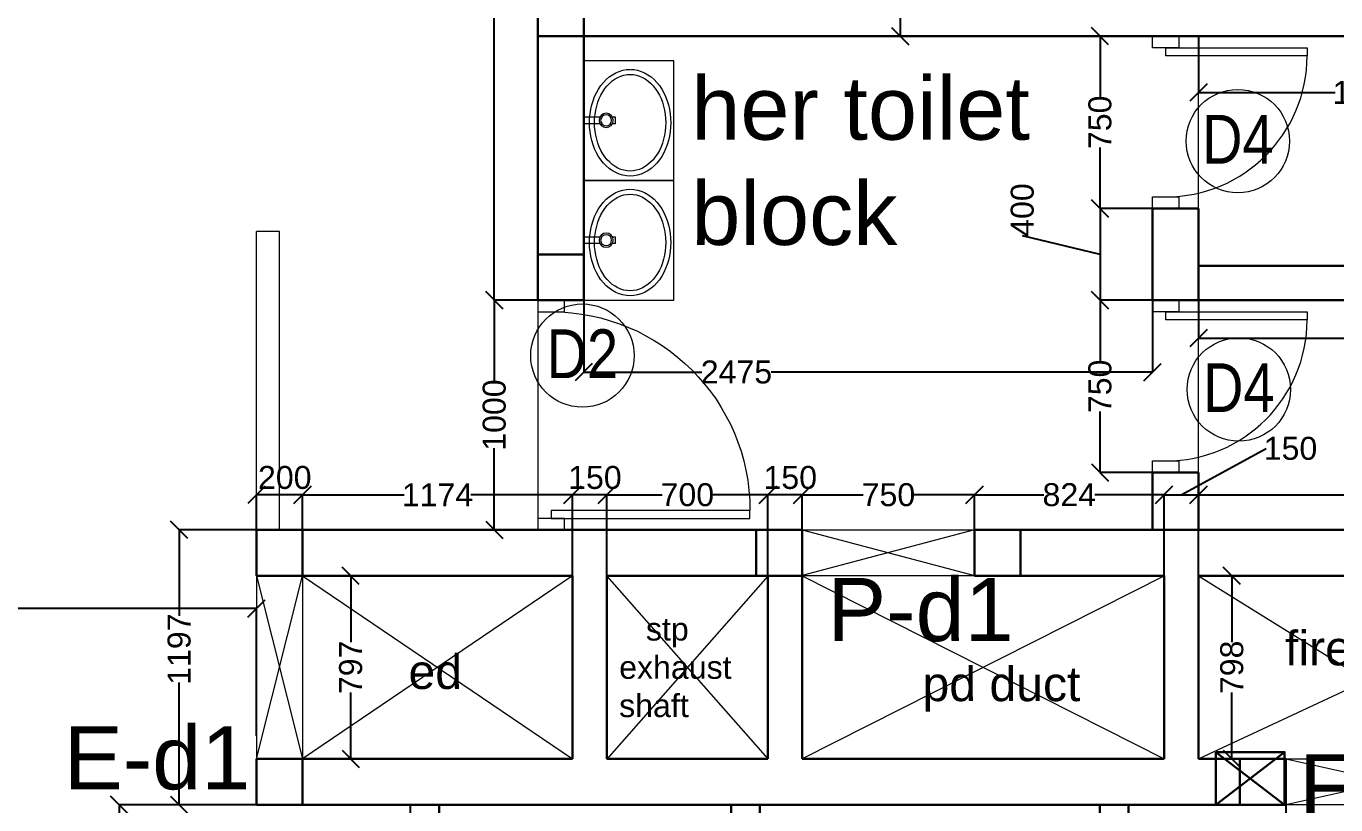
# Model space of a CAD drawing. Header units: inches. Extents: x 148614 to 294443, y 4730 to 138360.
# Drawn here: x 229462 to 235160, y 119346 to 122737 of the extents above; entities that cross this region are included whole.
import ezdxf
from ezdxf.enums import TextEntityAlignment as Align

# ---------------------------------------------------------------- set-up
doc = ezdxf.new("R2010")
doc.units = ezdxf.units.IN
doc.header["$MEASUREMENT"] = 0
doc.linetypes.add('1', pattern=[0])
doc.layers.get('DEFPOINTS').update_dxf_attribs({"color": 40, "lineweight": 15})
for name, color, linetype, lineweight in [('01-PDA MEP', 7, 'Continuous', 15), ('Column', 32, 'Continuous', 30), ('DIAMENSION', 122, 'Continuous', 15), ('DIMENSION', 1, 'Continuous', 15), ('door window text', 242, 'Continuous', 13), ('DOORS', 44, 'Continuous', 13), ('furniture', 252, '1', 15), ('mullion', 6, 'Continuous', 30), ('room text', 7, 'Continuous', 13), ('SDA_ELEVATION', 8, 'Continuous', 15), ('text', 7, 'Continuous', 15), ('wall cut', 7, 'Continuous', 30), ('wall ele', 7, 'Continuous', 15), ('WALLS', 7, 'Continuous', 15)]:
    doc.layers.add(name, color=color, linetype=linetype, lineweight=lineweight)
for name, color, linetype in [('DIM 02 DMART', 8, 'Continuous'), ('Finishes_Fabrication Detail', 254, 'Continuous'), ('toilet area', 7, 'Continuous')]:
    doc.layers.add(name, color=color, linetype=linetype)
doc.styles.add('ARIAL', font='arial.ttf')
doc.styles.add('opning tag', font='ARIALN.TTF', dxfattribs={"height": 175})
doc.styles.add('room text', font='arial.ttf', dxfattribs={"height": 150})
doc.dimstyles.new('Dmart', dxfattribs={"dimtxt": 100, "dimasz": 75, "dimexe": 0.0625, "dimexo": 0.0625, "dimgap": 0.09, "dimtad": 0, "dimdec": 0, "dimzin": 0, "dimdsep": 46, "dimtxsty": 'ARIAL', "dimblk": 'OBLIQUE', "dimcen": 0.09, "dimclrt": 252, "dimadec": 0, "dimazin": 0, "dimtfac": 1, "dimtdec": 0, "dimtofl": 0, "dimtmove": 1, "dimatfit": 3, "dimldrblk": 'OBLIQUE', "dimfxl": 1, "dimtolj": 1, "dimtzin": 0, "dimarcsym": 0})

# ---------------------------------------------------------------- blocks, each defined once
blk = doc.blocks.new('*U13')
at = {"layer": 'DOORS'}
for points in [[(50, 0), (50, 615), (85, 615), (85, 0)], [(50, 57.5), (50, -57.5), (0, -57.5), (0, 57.5)], [(750, 57.5), (750, -57.5), (700, -57.5), (700, 57.5)]]:
    blk.add_lwpolyline(points, close=True, dxfattribs=at)
blk.add_arc((85, 0), 615, 0, 90, dxfattribs=at)
blk = doc.blocks.new('*U15')
at = {"layer": 'DOORS'}
for points in [[(50, 0), (50, 865), (85, 865), (85, 0)], [(50, 57.5), (50, -57.5), (0, -57.5), (0, 57.5)], [(1000, 57.5), (1000, -57.5), (950, -57.5), (950, 57.5)]]:
    blk.add_lwpolyline(points, close=True, dxfattribs=at)
blk.add_arc((85, 0), 865, 0, 90, dxfattribs=at)
blk = doc.blocks.new('_Oblique')
at = {"color": 0, "linetype": 'ByBlock', "lineweight": -2}
blk.add_line((-0.5, -0.5), (0.5, 0.5), dxfattribs=at)
blk = doc.blocks.new('*D226')
at = {"layer": 'DEFPOINTS', "color": 0}
for p in [(231688.5, 125633.5), (231498.7, 121543.5), (231688.5, 121543.5)]:
    blk.add_point(p, dxfattribs=at)
at = {"layer": 'DIM 02 DMART', "color": 0, "lineweight": -2}
for p, q in [((231688.4, 125633.5), (231498.6, 125633.5)), ((231498.7, 125633.5), (231498.7, 123739.7)), ((231498.7, 121543.5), (231498.7, 123437.2)), ((231688.4, 121543.5), (231498.6, 121543.5))]:
    blk.add_line(p, q, dxfattribs=at)
at = {"layer": 'DIM 02 DMART', "color": 0, "lineweight": -2, "xscale": 75, "yscale": 75, "zscale": 75}
for p, rotation in [((231498.7, 125633.5), 90), ((231498.7, 121543.5), 270)]:
    blk.add_blockref('_Oblique', p, dxfattribs=dict(at, rotation=rotation))
at = {"layer": 'DIM 02 DMART', "color": 252, "insert": (231498.7, 123588.5), "char_height": 100, "attachment_point": 5, "rotation": 90, "style": 'ARIAL'}
blk.add_mtext('\\A1;4090', dxfattribs=at)
blk = doc.blocks.new('*D103')
at = {"layer": 'DEFPOINTS', "color": 0}
for p in [(231688.5, 121543.5), (231498.7, 120543.5), (231688.5, 120543.5)]:
    blk.add_point(p, dxfattribs=at)
at = {"layer": 'DIM 02 DMART', "color": 0, "lineweight": -2}
for p, q in [((231688.4, 121543.5), (231498.6, 121543.5)), ((231498.7, 121543.5), (231498.7, 121188)), ((231498.7, 120543.5), (231498.7, 120898.9)), ((231688.4, 120543.5), (231498.6, 120543.5))]:
    blk.add_line(p, q, dxfattribs=at)
at = {"layer": 'DIM 02 DMART', "color": 0, "lineweight": -2, "xscale": 75, "yscale": 75, "zscale": 75}
for p, rotation in [((231498.7, 121543.5), 90), ((231498.7, 120543.5), 270)]:
    blk.add_blockref('_Oblique', p, dxfattribs=dict(at, rotation=rotation))
at = {"layer": 'DIM 02 DMART', "color": 252, "insert": (231498.7, 121043.5), "char_height": 100, "attachment_point": 5, "rotation": 90, "style": 'ARIAL'}
blk.add_mtext('\\A1;1000', dxfattribs=at)
blk = doc.blocks.new('*D104')
at = {"layer": 'DEFPOINTS', "color": 0}
for p in [(234897.7, 120343.5), (234707.9, 119546), (234707.9, 119546)]:
    blk.add_point(p, dxfattribs=at)
at = {"layer": 'DIM 02 DMART', "color": 0, "lineweight": -2}
for p, q in [((234897.6, 120343.5), (234707.8, 120343.5)), ((234707.9, 120343.5), (234707.9, 120055)), ((234707.9, 119546), (234707.9, 119834.5)), ((234707.9, 119546), (234707.9, 119546))]:
    blk.add_line(p, q, dxfattribs=at)
at = {"layer": 'DIM 02 DMART', "color": 0, "lineweight": -2, "xscale": 75, "yscale": 75, "zscale": 75}
for p, rotation in [((234707.9, 120343.5), 90), ((234707.9, 119546), 270)]:
    blk.add_blockref('_Oblique', p, dxfattribs=dict(at, rotation=rotation))
at = {"layer": 'DIM 02 DMART', "color": 252, "insert": (234707.9, 119944.7), "char_height": 100, "attachment_point": 5, "rotation": 90, "style": 'ARIAL'}
blk.add_mtext('\\A1;798', dxfattribs=at)
blk = doc.blocks.new('*D229')
at = {"layer": 'DEFPOINTS', "color": 0}
for p in [(229866.8, 119346), (230464, 119346), (230464, 117346)]:
    blk.add_point(p, dxfattribs=at)
at = {"layer": 'DIM 02 DMART', "color": 0, "lineweight": -2}
for p, q in [((230463.9, 119346), (229866.8, 119346)), ((229866.8, 119346), (229866.8, 118029.7)), ((229866.8, 117346), (229866.8, 117729.5)), ((230463.9, 117346), (229866.8, 117346))]:
    blk.add_line(p, q, dxfattribs=at)
at = {"layer": 'DIM 02 DMART', "color": 0, "lineweight": -2, "xscale": 75, "yscale": 75, "zscale": 75}
for p, rotation in [((229866.8, 119346), 90), ((229866.8, 117346), 270)]:
    blk.add_blockref('_Oblique', p, dxfattribs=dict(at, rotation=rotation))
at = {"layer": 'DIM 02 DMART', "color": 252, "insert": (229866.8, 117879.6), "char_height": 100, "attachment_point": 5, "rotation": 90, "style": 'ARIAL'}
blk.add_mtext('\\A1;2000', dxfattribs=at)
blk = doc.blocks.new('*D105')
at = {"layer": 'DEFPOINTS', "color": 0}
for p in [(230464, 120543.5), (230127.6, 119346), (230464, 119346)]:
    blk.add_point(p, dxfattribs=at)
at = {"layer": 'DIM 02 DMART', "color": 0, "lineweight": -2}
for p, q in [((230463.9, 120543.5), (230127.6, 120543.5)), ((230127.6, 120543.5), (230127.6, 120168.7)), ((230127.6, 119346), (230127.6, 119879.3)), ((230463.9, 119346), (230127.6, 119346))]:
    blk.add_line(p, q, dxfattribs=at)
at = {"layer": 'DIM 02 DMART', "color": 0, "lineweight": -2, "xscale": 75, "yscale": 75, "zscale": 75}
for p, rotation in [((230127.6, 120543.5), 90), ((230127.6, 119346), 270)]:
    blk.add_blockref('_Oblique', p, dxfattribs=dict(at, rotation=rotation))
at = {"layer": 'DIM 02 DMART', "color": 252, "insert": (230127.6, 120024), "char_height": 100, "attachment_point": 5, "rotation": 90, "style": 'ARIAL'}
blk.add_mtext('\\A1;1197', dxfattribs=at)
blk = doc.blocks.new('*D106')
at = {"layer": 'DEFPOINTS', "color": 0}
for p in [(230464, 120201.1), (228062.6, 120071.1), (230464, 119646)]:
    blk.add_point(p, dxfattribs=at)
at = {"layer": 'DIM 02 DMART', "color": 0, "lineweight": -2}
for p, q in [((228062.6, 120071.2), (228062.6, 120201.2)), ((228062.6, 120201.1), (229122.7, 120201.1)), ((230464, 120201.1), (229403.9, 120201.1)), ((230464, 119646), (230464, 120201.2))]:
    blk.add_line(p, q, dxfattribs=at)
at = {"layer": 'DIM 02 DMART', "color": 0, "lineweight": -2, "xscale": 75, "yscale": 75, "zscale": 75, "rotation": 180}
blk.add_blockref('_Oblique', (228062.6, 120201.1), dxfattribs=at)
at = {"layer": 'DIM 02 DMART', "color": 0, "lineweight": -2, "xscale": 75, "yscale": 75, "zscale": 75}
blk.add_blockref('_Oblique', (230464, 120201.1), dxfattribs=at)
at = {"layer": 'DIM 02 DMART', "color": 252, "insert": (229263.3, 120201.1), "char_height": 100, "attachment_point": 5, "style": 'ARIAL'}
blk.add_mtext('\\A1;2401', dxfattribs=at)
blk = doc.blocks.new('*D234')
at = {"layer": 'DEFPOINTS', "color": 0}
for p in [(234562.6, 122693.5), (235927.6, 122693.5), (235927.6, 122448.1)]:
    blk.add_point(p, dxfattribs=at)
at = {"layer": 'DIM 02 DMART', "color": 0, "lineweight": -2}
for p, q in [((234562.6, 122693.4), (234562.6, 122448)), ((235927.6, 122693.4), (235927.6, 122448)), ((234562.6, 122448.1), (235156.7, 122448.1)), ((235927.6, 122448.1), (235446.8, 122448.1))]:
    blk.add_line(p, q, dxfattribs=at)
at = {"layer": 'DIM 02 DMART', "color": 0, "lineweight": -2, "xscale": 75, "yscale": 75, "zscale": 75, "rotation": 180}
blk.add_blockref('_Oblique', (234562.6, 122448.1), dxfattribs=at)
at = {"layer": 'DIM 02 DMART', "color": 0, "lineweight": -2, "xscale": 75, "yscale": 75, "zscale": 75}
blk.add_blockref('_Oblique', (235927.6, 122448.1), dxfattribs=at)
at = {"layer": 'DIM 02 DMART', "color": 252, "insert": (235301.8, 122448.1), "char_height": 100, "attachment_point": 5, "style": 'ARIAL'}
blk.add_mtext('\\A1;1365', dxfattribs=at)
blk = doc.blocks.new('*D235')
at = {"layer": 'DEFPOINTS', "color": 0}
for p in [(234562.6, 121543.5), (236094.7, 121543.5), (236094.7, 121378.4)]:
    blk.add_point(p, dxfattribs=at)
at = {"layer": 'DIM 02 DMART', "color": 0, "lineweight": -2}
for p, q in [((234562.6, 121543.4), (234562.6, 121378.4)), ((236094.7, 121543.4), (236094.7, 121378.4)), ((234562.6, 121378.4), (235235.3, 121378.4)), ((236094.7, 121378.4), (235523.7, 121378.4))]:
    blk.add_line(p, q, dxfattribs=at)
at = {"layer": 'DIM 02 DMART', "color": 0, "lineweight": -2, "xscale": 75, "yscale": 75, "zscale": 75, "rotation": 180}
blk.add_blockref('_Oblique', (234562.6, 121378.4), dxfattribs=at)
at = {"layer": 'DIM 02 DMART', "color": 0, "lineweight": -2, "xscale": 75, "yscale": 75, "zscale": 75}
blk.add_blockref('_Oblique', (236094.7, 121378.4), dxfattribs=at)
at = {"layer": 'DIM 02 DMART', "color": 252, "insert": (235379.5, 121378.4), "char_height": 100, "attachment_point": 5, "style": 'ARIAL'}
blk.add_mtext('\\A1;1532', dxfattribs=at)
blk = doc.blocks.new('*D236')
at = {"layer": 'DEFPOINTS', "color": 0}
for p in [(234134.1, 122693.5), (234562.6, 122693.5), (234562.6, 121943.5)]:
    blk.add_point(p, dxfattribs=at)
at = {"layer": 'DIM 02 DMART', "color": 0, "lineweight": -2}
for p, q in [((234562.6, 122693.5), (234134, 122693.5)), ((234134.1, 122693.5), (234134.1, 122428.5)), ((234134.1, 121943.5), (234134.1, 122208.5)), ((234562.6, 121943.5), (234134, 121943.5))]:
    blk.add_line(p, q, dxfattribs=at)
at = {"layer": 'DIM 02 DMART', "color": 0, "lineweight": -2, "xscale": 75, "yscale": 75, "zscale": 75}
for p, rotation in [((234134.1, 122693.5), 90), ((234134.1, 121943.5), 270)]:
    blk.add_blockref('_Oblique', p, dxfattribs=dict(at, rotation=rotation))
at = {"layer": 'DIM 02 DMART', "color": 252, "insert": (234134.1, 122318.5), "char_height": 100, "attachment_point": 5, "rotation": 90, "style": 'ARIAL'}
blk.add_mtext('\\A1;750', dxfattribs=at)
blk = doc.blocks.new('*D237')
at = {"layer": 'DEFPOINTS', "color": 0}
for p in [(234362.6, 121943.5), (234134.1, 121543.5), (234362.6, 121543.5)]:
    blk.add_point(p, dxfattribs=at)
at = {"layer": 'DIM 02 DMART', "color": 0, "lineweight": -2}
for p, q in [((234362.6, 121943.5), (234134, 121943.5)), ((234134.1, 121943.5), (234134.1, 121543.5)), ((233796.3, 121823.9), (233796.3, 121824)), ((234134.1, 121743.5), (233796.3, 121823.9)), ((234362.6, 121543.5), (234134, 121543.5))]:
    blk.add_line(p, q, dxfattribs=at)
at = {"layer": 'DIM 02 DMART', "color": 0, "lineweight": -2, "xscale": 75, "yscale": 75, "zscale": 75}
for p, rotation in [((234134.1, 121943.5), 90), ((234134.1, 121543.5), 270)]:
    blk.add_blockref('_Oblique', p, dxfattribs=dict(at, rotation=rotation))
at = {"layer": 'DIM 02 DMART', "color": 252, "insert": (233796.3, 121936.4), "char_height": 100, "attachment_point": 5, "rotation": 90, "style": 'ARIAL'}
blk.add_mtext('\\A1;400', dxfattribs=at)
blk = doc.blocks.new('*D238')
at = {"layer": 'DEFPOINTS', "color": 0}
for p in [(234134.1, 121543.5), (234562.6, 121543.5), (234562.6, 120793.5)]:
    blk.add_point(p, dxfattribs=at)
at = {"layer": 'DIM 02 DMART', "color": 0, "lineweight": -2}
for p, q in [((234562.6, 121543.5), (234134, 121543.5)), ((234134.1, 121543.5), (234134.1, 121278.5)), ((234134.1, 120793.5), (234134.1, 121058.5)), ((234562.6, 120793.5), (234134, 120793.5))]:
    blk.add_line(p, q, dxfattribs=at)
at = {"layer": 'DIM 02 DMART', "color": 0, "lineweight": -2, "xscale": 75, "yscale": 75, "zscale": 75}
for p, rotation in [((234134.1, 121543.5), 90), ((234134.1, 120793.5), 270)]:
    blk.add_blockref('_Oblique', p, dxfattribs=dict(at, rotation=rotation))
at = {"layer": 'DIM 02 DMART', "color": 252, "insert": (234134.1, 121168.5), "char_height": 100, "attachment_point": 5, "rotation": 90, "style": 'ARIAL'}
blk.add_mtext('\\A1;750', dxfattribs=at)
blk = doc.blocks.new('*D117')
at = {"layer": 'DEFPOINTS', "color": 0}
for p in [(231887.5, 121543.5), (234362.6, 121543.5), (234362.6, 121230.5)]:
    blk.add_point(p, dxfattribs=at)
at = {"layer": 'DIM 02 DMART', "color": 0, "lineweight": -2}
for p, q in [((231887.5, 121543.4), (231887.5, 121230.4)), ((234362.6, 121543.4), (234362.6, 121230.4)), ((231887.5, 121230.5), (232401.6, 121230.5)), ((234362.6, 121230.5), (232702.9, 121230.5))]:
    blk.add_line(p, q, dxfattribs=at)
at = {"layer": 'DIM 02 DMART', "color": 0, "lineweight": -2, "xscale": 75, "yscale": 75, "zscale": 75, "rotation": 180}
blk.add_blockref('_Oblique', (231887.5, 121230.5), dxfattribs=at)
at = {"layer": 'DIM 02 DMART', "color": 0, "lineweight": -2, "xscale": 75, "yscale": 75, "zscale": 75}
blk.add_blockref('_Oblique', (234362.6, 121230.5), dxfattribs=at)
at = {"layer": 'DIM 02 DMART', "color": 252, "insert": (232552.2, 121230.5), "char_height": 100, "attachment_point": 5, "style": 'ARIAL'}
blk.add_mtext('\\A1;2475', dxfattribs=at)
blk = doc.blocks.new('opning tag')
at = {"layer": 'door window text', "linetype": 'Continuous'}
blk.add_circle((0, 0), 132.3, dxfattribs=at)
at = {"layer": 'door window text', "style": 'opning tag'}
blk.add_attdef('D1', text='', height=125, dxfattribs=at).set_placement((0, -57.7), align=Align.CENTER)
blk = doc.blocks.new('*D118')
at = {"layer": 'DEFPOINTS', "color": 0}
for p in [(235843, 119576), (234943.1, 119546), (235843, 119181.4)]:
    blk.add_point(p, dxfattribs=at)
at = {"layer": 'DIM 02 DMART', "color": 0, "lineweight": -2}
for p, q in [((235843, 119575.9), (235843, 119181.3)), ((234943.1, 119545.9), (234943.1, 119181.3)), ((234943.1, 119181.4), (235282.7, 119181.4)), ((235843, 119181.4), (235503.4, 119181.4))]:
    blk.add_line(p, q, dxfattribs=at)
at = {"layer": 'DIM 02 DMART', "color": 0, "lineweight": -2, "xscale": 75, "yscale": 75, "zscale": 75, "rotation": 180}
blk.add_blockref('_Oblique', (234943.1, 119181.4), dxfattribs=at)
at = {"layer": 'DIM 02 DMART', "color": 0, "lineweight": -2, "xscale": 75, "yscale": 75, "zscale": 75}
blk.add_blockref('_Oblique', (235843, 119181.4), dxfattribs=at)
at = {"layer": 'DIM 02 DMART', "color": 252, "insert": (235393.1, 119181.4), "char_height": 100, "attachment_point": 5, "style": 'ARIAL'}
blk.add_mtext('\\A1;900', dxfattribs=at)
blk = doc.blocks.new('*D124')
at = {"layer": 'DEFPOINTS', "color": 0}
for p in [(233588.5, 120696.1), (233588.5, 120543.5), (234412.6, 120343.5)]:
    blk.add_point(p, dxfattribs=at)
at = {"layer": 'DIM 02 DMART', "color": 0, "lineweight": -2}
for p, q in [((233588.5, 120543.5), (233588.5, 120696.1)), ((233588.5, 120696.1), (233890.1, 120696.1)), ((234412.6, 120696.1), (234111, 120696.1)), ((234412.6, 120343.6), (234412.6, 120696.1))]:
    blk.add_line(p, q, dxfattribs=at)
at = {"layer": 'DIM 02 DMART', "color": 0, "lineweight": -2, "xscale": 75, "yscale": 75, "zscale": 75, "rotation": 180}
blk.add_blockref('_Oblique', (233588.5, 120696.1), dxfattribs=at)
at = {"layer": 'DIM 02 DMART', "color": 0, "lineweight": -2, "xscale": 75, "yscale": 75, "zscale": 75}
blk.add_blockref('_Oblique', (234412.6, 120696.1), dxfattribs=at)
at = {"layer": 'DIM 02 DMART', "color": 252, "insert": (234000.6, 120696.1), "char_height": 100, "attachment_point": 5, "style": 'ARIAL'}
blk.add_mtext('\\A1;824', dxfattribs=at)
blk = doc.blocks.new('*D128')
at = {"layer": 'DEFPOINTS', "color": 0}
for p in [(231988.5, 120696.1), (231988.5, 120343.5), (232688.5, 120342.2, 1000)]:
    blk.add_point(p, dxfattribs=at)
at = {"layer": 'DIM 02 DMART', "color": 0, "lineweight": -2}
for p, q in [((231988.5, 120343.6), (231988.5, 120696.1)), ((231988.5, 120696.1), (232228.5, 120696.1)), ((232688.5, 120696.1), (232448.5, 120696.1)), ((232688.5, 120342.2), (232688.5, 120696.1))]:
    blk.add_line(p, q, dxfattribs=at)
at = {"layer": 'DIM 02 DMART', "color": 0, "lineweight": -2, "xscale": 75, "yscale": 75, "zscale": 75, "rotation": 180}
blk.add_blockref('_Oblique', (231988.5, 120696.1), dxfattribs=at)
at = {"layer": 'DIM 02 DMART', "color": 0, "lineweight": -2, "xscale": 75, "yscale": 75, "zscale": 75}
blk.add_blockref('_Oblique', (232688.5, 120696.1), dxfattribs=at)
at = {"layer": 'DIM 02 DMART', "color": 252, "insert": (232338.5, 120696.1), "char_height": 100, "attachment_point": 5, "style": 'ARIAL'}
blk.add_mtext('\\A1;700', dxfattribs=at)
blk = doc.blocks.new('*D132')
at = {"layer": 'DEFPOINTS', "color": 0}
for p in [(233264.4, 122893.5), (233264.4, 122693.5), (233264.4, 122693.5)]:
    blk.add_point(p, dxfattribs=at)
at = {"layer": 'DIM 02 DMART', "color": 0, "lineweight": -2}
for p, q in [((232830.8, 122998.2), (232830.8, 122998.4)), ((233264.4, 122793.5), (232830.8, 122998.2)), ((233264.4, 122893.5), (233264.4, 122693.5)), ((233264.5, 122893.5), (233264.5, 122893.5)), ((233264.5, 122693.5), (233264.5, 122693.5))]:
    blk.add_line(p, q, dxfattribs=at)
at = {"layer": 'DIM 02 DMART', "color": 0, "lineweight": -2, "xscale": 75, "yscale": 75, "zscale": 75}
for p, rotation in [((233264.4, 122893.5), 90), ((233264.4, 122693.5), 270)]:
    blk.add_blockref('_Oblique', p, dxfattribs=dict(at, rotation=rotation))
at = {"layer": 'DIM 02 DMART', "color": 252, "insert": (232830.8, 123109.6), "char_height": 100, "attachment_point": 5, "rotation": 90, "style": 'ARIAL'}
blk.add_mtext('\\A1;200', dxfattribs=at)
blk = doc.blocks.new('wrgweg-flat-3')
at = {"layer": 'SDA_ELEVATION', "lineweight": 0}
for p, q in [((24.0451, -39.5641), (24.0451, -39.4302)), ((24.0451, -39.4302), (24.3535, -39.4302)), ((24.3535, -39.5641), (24.3535, -39.4302)), ((24.1025, -39.5641), (24.296, -39.5641))]:
    blk.add_line(p, q, dxfattribs=at)
for centre, major_axis, ratio, start_param, end_param in [((24.1229, -39.4619), (-0.00634, -0.00634), 1, 3.141593, 9.424778), ((24.2757, -39.4619), (-0.00634, -0.00634), 1, 3.141593, 9.424778), ((24.0905, -39.5175), (0.00888, -0.00888), 1, -1.570796, 4.712389), ((24.308, -39.5175), (0.00888, -0.00888), 1, -1.570796, 4.712389), ((24.4606, -39.7152), (0.3156, -0.3156), 1, -2.613923, -2.356194), ((24.2457, -39.6726), (0.1613, -0.1613), 1, -2.851641, -2.673394), ((24.3336, -39.6808), (0.2063, -0.2063), 1, -2.629657, -2.613923), ((24.1025, -39.616), (0.0366, -0.0366), 1, 2.356194, 3.653529), ((24.1993, -39.5659), (-0.0444, -0.0444), 1, -0.813974, 2.384771), ((24.296, -39.616), (-0.0366, -0.0366), 1, 2.629657, 3.926991), ((24.0649, -39.6808), (0.2063, -0.2063), 1, 1.043126, 1.05886), ((24.5409, -39.5057), (0.1388, -0.1388), 1, -2.053789, -1.846586), ((23.938, -39.7152), (-0.3156, -0.3156), 1, 2.356194, 2.613923), ((24.4642, -39.7152), (0.3019, -0.3019), 1, -2.613923, -2.356194), ((23.9343, -39.7152), (0.3019, -0.3019), 1, 0.785398, 1.043126), ((24.4606, -39.7152), (-0.3156, -0.3156), 1, -0.785398, -0.52767), ((24.4642, -39.7152), (0.3019, -0.3019), 1, -2.356194, -2.098466), ((23.9343, -39.7152), (0.3019, -0.3019), 1, 0.52767, 0.785398), ((23.938, -39.7152), (0.3156, -0.3156), 1, 0.52767, 0.785398), ((24.3336, -39.7496), (0.1993, -0.3741), 0.733293, -1.744372, -1.514097), ((24.3336, -39.7496), (0.2063, -0.2063), 1, -2.098466, -1.789465), ((24.0649, -39.7496), (-0.2063, -0.2063), 1, 1.789465, 2.098466), ((24.0649, -39.7496), (-0.199, -0.3735), 0.734441, 1.514009, 1.74463), ((24.2511, -39.8021), (0.1509, -0.1509), 1, -1.789465, -1.362411), ((24.2511, -39.8021), (-0.1372, -0.1372), 1, -0.218669, 0.208386), ((24.1474, -39.8021), (0.1372, -0.1372), 1, -0.208386, 0.218669), ((24.1474, -39.8021), (-0.1509, -0.1509), 1, 1.362411, 1.789465), ((24.1993, -39.8818), (-0.0837, -0.0837), 1, 0.208386, 0.785398), ((24.1993, -39.8818), (0.07, -0.07), 1, -1.362411, -0.785398), ((24.1993, -39.8818), (-0.07, -0.07), 1, 0.785398, 1.362411), ((24.1993, -39.8818), (0.0837, -0.0837), 1, -0.785398, -0.208386)]:
    blk.add_ellipse(centre, major_axis=major_axis, ratio=ratio, start_param=start_param, end_param=end_param, dxfattribs=at)
blk = doc.blocks.new('A$C4E931506-flat-3')
at = {"layer": 'SDA_ELEVATION', "lineweight": 0}
for p, q in [((-0.0672, -0.4379), (-0.1595, -0.4379)), ((-0.1595, -0.4379), (-0.1595, -0.4558)), ((-0.0663, -0.4558), (-0.1595, -0.4558)), ((0.0663, -0.4558), (0.1595, -0.4558)), ((0.0672, -0.4379), (0.1595, -0.4379)), ((0.1595, -0.4379), (0.1595, -0.4558)), ((-0.0658, -0.4647), (-0.1595, -0.4647)), ((-0.1595, -0.4647), (-0.1595, -0.4827)), ((-0.0647, -0.4827), (-0.1595, -0.4827)), ((-0.0642, -0.4916), (-0.1595, -0.4916)), ((-0.1595, -0.4916), (-0.1595, -0.5095)), ((-0.0632, -0.5095), (-0.1595, -0.5095)), ((0.0632, -0.5095), (0.1595, -0.5095)), ((0.0642, -0.4916), (0.1595, -0.4916)), ((0.0647, -0.4827), (0.1595, -0.4827)), ((0.0658, -0.4647), (0.1595, -0.4647)), ((0.1595, -0.4647), (0.1595, -0.4827)), ((0.1595, -0.4916), (0.1595, -0.5095)), ((-0.0627, -0.5185), (-0.1595, -0.5185)), ((-0.1595, -0.5185), (-0.1595, -0.5364)), ((-0.0617, -0.5364), (-0.1595, -0.5364)), ((-0.0612, -0.5454), (-0.1595, -0.5454)), ((-0.1595, -0.5454), (-0.1595, -0.5633)), ((-0.0602, -0.5633), (-0.1595, -0.5633)), ((0.0602, -0.5633), (0.1595, -0.5633)), ((0.0612, -0.5454), (0.1595, -0.5454)), ((0.0617, -0.5364), (0.1595, -0.5364)), ((0.0627, -0.5185), (0.1595, -0.5185)), ((0.1595, -0.5185), (0.1595, -0.5364)), ((0.1595, -0.5454), (0.1595, -0.5633)), ((-0.0597, -0.5722), (-0.1595, -0.5722)), ((-0.1595, -0.5722), (-0.1595, -0.5902)), ((-0.0586, -0.5902), (-0.1595, -0.5902)), ((-0.0581, -0.5991), (-0.1595, -0.5991)), ((-0.1595, -0.5991), (-0.1595, -0.617)), ((-0.0571, -0.617), (-0.1595, -0.617)), ((-0.0566, -0.626), (-0.1595, -0.626)), ((-0.1595, -0.626), (-0.1595, -0.6439)), ((0.0566, -0.626), (0.1595, -0.626)), ((0.0571, -0.617), (0.1595, -0.617)), ((0.0581, -0.5991), (0.1595, -0.5991)), ((0.0586, -0.5902), (0.1595, -0.5902)), ((0.0597, -0.5722), (0.1595, -0.5722)), ((0.1595, -0.5722), (0.1595, -0.5902)), ((0.1595, -0.5991), (0.1595, -0.617)), ((0.1595, -0.626), (0.1595, -0.6439)), ((-0.0556, -0.6439), (-0.1595, -0.6439)), ((-0.0551, -0.6529), (-0.1595, -0.6529)), ((-0.1595, -0.6529), (-0.1595, -0.6708)), ((-0.0541, -0.6708), (-0.1595, -0.6708)), ((0.0541, -0.6708), (0.1595, -0.6708)), ((0.0551, -0.6529), (0.1595, -0.6529)), ((0.0556, -0.6439), (0.1595, -0.6439)), ((0.1595, -0.6529), (0.1595, -0.6708))]:
    blk.add_line(p, q, dxfattribs=at)
for points in [[(-0.1398, -0.7935), (0.1398, -0.7935), (0.1926, -0.7407), (0.1926, -0.3447), (0.1398, -0.2919), (-0.1398, -0.2919), (-0.1926, -0.3447), (-0.1926, -0.7407)], [(-0.1305, -0.7711), (0.1305, -0.7711), (0.1702, -0.7314), (0.1702, -0.354), (0.1305, -0.3142), (-0.1305, -0.3142), (-0.1702, -0.354), (-0.1702, -0.7314)]]:
    blk.add_lwpolyline(points, close=True, dxfattribs=at)
blk.add_lwpolyline([(0.0672, -0.4397), (0.0538, -0.6762, -1), (-0.0538, -0.6762), (-0.0672, -0.4397)], format="xyb", dxfattribs=at)
blk.add_arc((0, -0.4397), 0.0672, 353.4961, 186.5039, dxfattribs=at)
blk = doc.blocks.new('zzxvzxv')
at = {"layer": 'DIMENSION', "color": 32, "lineweight": 0, "ltscale": 100}
for p, q in [((2322497.1, -2946640.9), (2322001.8, -2946640.9)), ((2322001.8, -2946640.9), (2322001.8, -2946679)), ((2322497.1, -2946679), (2322001.8, -2946679)), ((2322497.1, -2947290.9), (2322001.8, -2947290.9)), ((2322001.8, -2947290.9), (2322001.8, -2947329)), ((2322497.1, -2947329), (2322001.8, -2947329))]:
    blk.add_line(p, q, dxfattribs=at)
at = {"layer": 'WALLS', "lineweight": 0, "ltscale": 100}
blk.add_line((2322039.9, -2947290.9), (2322039.9, -2946679), dxfattribs=at)
at = {"layer": 'text', "color": 7, "lineweight": 0, "style": 'ARIAL', "width": 0.85}
blk.add_text('U', height=251.5, rotation=270, dxfattribs=at).set_placement((2322222.1, -2947008.3), align=Align.MIDDLE_CENTER)
blk = doc.blocks.new('OV')
at = {"layer": 'furniture', "color": 40, "linetype": 'Continuous'}
for p, q in [((-0.64, 0), (0.64, 0)), ((-0.64, -3.12), (-0.64, 0)), ((0.64, -3.16), (0.64, 0)), ((-0.64, -6.18), (-0.64, -5.62)), ((0.64, -6.18), (-0.64, -6.18)), ((0.64, -6.18), (0.64, -5.58))]:
    blk.add_line(p, q, dxfattribs=at)
at = {"layer": 'furniture', "color": 143, "linetype": 'Continuous'}
for points in [[(-10.06, -9.14), (-10.02, -9.81), (-9.89, -10.53), (-9.68, -11.23), (-9.39, -11.92), (-9.02, -12.57), (-8.58, -13.19), (-8.07, -13.78), (-7.5, -14.33), (-6.88, -14.83), (-6.2, -15.29), (-5.48, -15.7), (-4.71, -16.05), (-3.91, -16.36), (-3.08, -16.62), (-2.22, -16.81), (-1.35, -16.96), (-0.46, -17.04), (0.43, -17.07), (1.32, -17.04), (2.2, -16.96), (3.08, -16.81), (3.93, -16.62), (4.76, -16.36), (5.56, -16.05), (6.33, -15.7), (7.05, -15.29), (7.73, -14.83), (8.36, -14.33), (8.93, -13.78), (9.43, -13.19), (9.87, -12.57), (10.24, -11.92), (10.53, -11.23), (10.74, -10.53), (10.87, -9.81), (10.92, -9.08), (10.87, -8.36), (10.74, -7.64), (10.53, -6.93), (10.24, -6.25), (9.87, -5.6), (9.43, -4.98), (8.93, -4.39), (8.36, -3.84), (7.73, -3.34), (7.05, -2.88), (6.33, -2.47), (5.56, -2.11), (4.76, -1.81), (3.93, -1.55), (3.08, -1.35), (2.2, -1.21), (1.32, -1.13), (0.46, -1.1)], [(0.4, -1.1), (-0.46, -1.13), (-1.35, -1.21), (-2.22, -1.35), (-3.08, -1.55), (-3.91, -1.81), (-4.71, -2.11), (-5.48, -2.47), (-6.2, -2.88), (-6.88, -3.34), (-7.5, -3.84), (-8.07, -4.39), (-8.58, -4.98), (-9.02, -5.6), (-9.39, -6.25), (-9.68, -6.93), (-9.89, -7.64), (-10.02, -8.36), (-10.06, -9.03)], [(-9.07, -9.08), (-9.04, -9.69), (-8.93, -10.3), (-8.75, -10.9), (-8.5, -11.48), (-8.18, -12.04), (-7.8, -12.58), (-7.35, -13.1), (-6.85, -13.58), (-6.29, -14.03), (-5.68, -14.45), (-5.02, -14.82), (-4.32, -15.15), (-3.59, -15.43), (-2.82, -15.66), (-2.03, -15.85), (-1.22, -15.98), (-0.4, -16.06), (0.43, -16.08), (1.25, -16.06), (2.08, -15.98), (2.89, -15.85), (3.68, -15.66), (4.44, -15.43), (5.18, -15.15), (5.88, -14.82), (6.53, -14.45), (7.14, -14.03), (7.7, -13.58), (8.21, -13.1), (8.65, -12.58), (9.04, -12.04), (9.35, -11.48), (9.6, -10.9), (9.78, -10.3), (9.89, -9.69), (9.93, -9.08), (9.89, -8.47), (9.78, -7.87), (9.6, -7.27), (9.35, -6.69), (9.04, -6.13), (8.65, -5.58), (8.21, -5.07), (7.7, -4.58), (7.14, -4.13), (6.53, -3.72), (5.88, -3.35), (5.18, -3.02), (4.44, -2.74), (3.68, -2.51), (2.89, -2.32), (2.08, -2.19), (1.25, -2.11), (0.43, -2.08)], [(0.43, -2.08), (-0.4, -2.11), (-1.22, -2.19), (-2.03, -2.32), (-2.82, -2.51), (-3.59, -2.74), (-4.32, -3.02), (-5.02, -3.35), (-5.68, -3.72), (-6.29, -4.13), (-6.85, -4.58), (-7.35, -5.07), (-7.8, -5.58), (-8.18, -6.13), (-8.5, -6.69), (-8.75, -7.27), (-8.93, -7.87), (-9.04, -8.47), (-9.07, -9.08)]]:
    blk.add_lwpolyline(points, dxfattribs=at)
at = {"layer": 'furniture', "color": 40, "linetype": 'Continuous'}
for radius in [1.39, 1.08]:
    blk.add_circle((-0.04, -4.37), radius, dxfattribs=at)
blk = doc.blocks.new('A$C4D5840B4')
at = {"layer": 'furniture', "lineweight": 0}
for points in [[(-0.6, 0), (-1.2, 0), (-1.2, 0.45), (-0.6, 0.45)], [(0, 0), (-0.6, 0), (-0.6, 0.45), (0, 0.45)]]:
    blk.add_lwpolyline(points, close=True, dxfattribs=at)
at = {"layer": 'furniture', "lineweight": 0, "extrusion": (0, 0, -1), "xscale": -0.0254697904410932, "yscale": 0.0254697904410932, "zscale": -0.0254697904410932, "rotation": 180}
for p in [(0.9, 0), (0.3, 0)]:
    blk.add_blockref('OV', p, dxfattribs=at)
blk = doc.blocks.new('A$C25E4476E')
at = {"layer": 'DIAMENSION', "lineweight": 5, "xscale": -869.4791525679193, "yscale": 869.4791525678907, "zscale": 869.4791525678995}
for p, rotation in [((-1664.1, -1050), 180), ((-3314.1, -5096.6), 269.9999999999999)]:
    blk.add_blockref('A$C4D5840B4', p, dxfattribs=dict(at, rotation=rotation))
at = {"layer": 'DIAMENSION', "color": 6, "lineweight": 5, "rotation": 180}
for p in [(2319183, -2949519), (2319183, -2950169), (2319183, -2950819), (2319183, -2951469)]:
    blk.add_blockref('zzxvzxv', p, dxfattribs=at)
at = {"layer": 'toilet area', "lineweight": 5, "extrusion": (0, 0, -1), "yscale": 1000, "zscale": -1000}
for name, p, xscale, rotation in [('wrgweg-flat-3', (26688.4, -40280.2), 1000, 180), ('A$C4E931506-flat-3', (1535.8, -588.4), -1000, 270), ('A$C4E931506-flat-3', (-434.8, -2028), -1000, 89.99999999999993), ('A$C4E931506-flat-3', (-426.7, -3103.6), -1000, 89.99999999999993), ('wrgweg-flat-3', (-39797.8, -28505.4), 1000, 90), ('A$C4E931506-flat-3', (-910.1, -5500.4), -1000, 89.99999999999993), ('wrgweg-flat-3', (-40265.7, -30867), 1000, 90)]:
    blk.add_blockref(name, p, dxfattribs=dict(at, xscale=xscale, rotation=rotation))
blk = doc.blocks.new('*D139')
at = {"layer": 'DEFPOINTS', "color": 0}
for p in [(233588.5, 120696.1), (232838.5, 120543.5, 1000), (233588.5, 120543.5)]:
    blk.add_point(p, dxfattribs=at)
at = {"layer": 'DIM 02 DMART', "color": 0, "lineweight": -2}
for p, q in [((232838.5, 120543.6), (232838.5, 120696.1)), ((232838.5, 120696.1), (233103.5, 120696.1)), ((233588.5, 120696.1), (233323.5, 120696.1)), ((233588.5, 120543.6), (233588.5, 120696.1))]:
    blk.add_line(p, q, dxfattribs=at)
at = {"layer": 'DIM 02 DMART', "color": 0, "lineweight": -2, "xscale": 75, "yscale": 75, "zscale": 75, "rotation": 180}
blk.add_blockref('_Oblique', (232838.5, 120696.1), dxfattribs=at)
at = {"layer": 'DIM 02 DMART', "color": 0, "lineweight": -2, "xscale": 75, "yscale": 75, "zscale": 75}
blk.add_blockref('_Oblique', (233588.5, 120696.1), dxfattribs=at)
at = {"layer": 'DIM 02 DMART', "color": 252, "insert": (233213.5, 120696.1), "char_height": 100, "attachment_point": 5, "style": 'ARIAL'}
blk.add_mtext('\\A1;750', dxfattribs=at)
blk = doc.blocks.new('*D140')
at = {"layer": 'DEFPOINTS', "color": 0}
for p in [(232688.5, 120696.1), (232838.5, 120543.5, 1000), (232688.5, 120343.5)]:
    blk.add_point(p, dxfattribs=at)
at = {"layer": 'DIM 02 DMART', "color": 0, "lineweight": -2}
for p, q in [((232688.5, 120343.6), (232688.5, 120696.1)), ((232838.5, 120696.1), (232688.5, 120696.1)), ((232838.5, 120543.6), (232838.5, 120696.1))]:
    blk.add_line(p, q, dxfattribs=at)
at = {"layer": 'DIM 02 DMART', "color": 0, "lineweight": -2, "xscale": 75, "yscale": 75, "zscale": 75, "rotation": 180}
blk.add_blockref('_Oblique', (232688.5, 120696.1), dxfattribs=at)
at = {"layer": 'DIM 02 DMART', "color": 0, "lineweight": -2, "xscale": 75, "yscale": 75, "zscale": 75}
blk.add_blockref('_Oblique', (232838.5, 120696.1), dxfattribs=at)
at = {"layer": 'DIM 02 DMART', "color": 252, "insert": (232786.3, 120771.1), "char_height": 100, "attachment_point": 5, "style": 'ARIAL'}
blk.add_mtext('\\A1;150', dxfattribs=at)
blk = doc.blocks.new('*D141')
at = {"layer": 'DEFPOINTS', "color": 0}
for p in [(231838.5, 120696.1), (231838.5, 120343.5, 0), (231988.5, 120343.5)]:
    blk.add_point(p, dxfattribs=at)
at = {"layer": 'DIM 02 DMART', "color": 0, "lineweight": -2}
for p, q in [((231838.5, 120343.6), (231838.5, 120696.1)), ((231988.5, 120696.1), (231838.5, 120696.1)), ((231988.5, 120343.6), (231988.5, 120696.1))]:
    blk.add_line(p, q, dxfattribs=at)
at = {"layer": 'DIM 02 DMART', "color": 0, "lineweight": -2, "xscale": 75, "yscale": 75, "zscale": 75, "rotation": 180}
blk.add_blockref('_Oblique', (231838.5, 120696.1), dxfattribs=at)
at = {"layer": 'DIM 02 DMART', "color": 0, "lineweight": -2, "xscale": 75, "yscale": 75, "zscale": 75}
blk.add_blockref('_Oblique', (231988.5, 120696.1), dxfattribs=at)
at = {"layer": 'DIM 02 DMART', "color": 252, "insert": (231936.3, 120771.1), "char_height": 100, "attachment_point": 5, "style": 'ARIAL'}
blk.add_mtext('\\A1;150', dxfattribs=at)
blk = doc.blocks.new('*D142')
at = {"layer": 'DEFPOINTS', "color": 0}
for p in [(230664, 120696.1), (230664, 120343.5), (231838.5, 120343.5, 0)]:
    blk.add_point(p, dxfattribs=at)
at = {"layer": 'DIM 02 DMART', "color": 0, "lineweight": -2}
for p, q in [((230664, 120343.6), (230664, 120696.1)), ((230664, 120696.1), (231106.8, 120696.1)), ((231838.5, 120696.1), (231395.8, 120696.1)), ((231838.5, 120343.6), (231838.5, 120696.1))]:
    blk.add_line(p, q, dxfattribs=at)
at = {"layer": 'DIM 02 DMART', "color": 0, "lineweight": -2, "xscale": 75, "yscale": 75, "zscale": 75, "rotation": 180}
blk.add_blockref('_Oblique', (230664, 120696.1), dxfattribs=at)
at = {"layer": 'DIM 02 DMART', "color": 0, "lineweight": -2, "xscale": 75, "yscale": 75, "zscale": 75}
blk.add_blockref('_Oblique', (231838.5, 120696.1), dxfattribs=at)
at = {"layer": 'DIM 02 DMART', "color": 252, "insert": (231251.3, 120696.1), "char_height": 100, "attachment_point": 5, "style": 'ARIAL'}
blk.add_mtext('\\A1;1174', dxfattribs=at)
blk = doc.blocks.new('*D143')
at = {"layer": 'DEFPOINTS', "color": 0}
for p in [(230464, 120696.1), (230464, 120343.5), (230664, 120343.5)]:
    blk.add_point(p, dxfattribs=at)
at = {"layer": 'DIM 02 DMART', "color": 0, "lineweight": -2}
for p, q in [((230464, 120343.5), (230464, 120696.1)), ((230664, 120696.1), (230464, 120696.1)), ((230664, 120343.5), (230664, 120696.1))]:
    blk.add_line(p, q, dxfattribs=at)
at = {"layer": 'DIM 02 DMART', "color": 0, "lineweight": -2, "xscale": 75, "yscale": 75, "zscale": 75, "rotation": 180}
blk.add_blockref('_Oblique', (230464, 120696.1), dxfattribs=at)
at = {"layer": 'DIM 02 DMART', "color": 0, "lineweight": -2, "xscale": 75, "yscale": 75, "zscale": 75}
blk.add_blockref('_Oblique', (230664, 120696.1), dxfattribs=at)
at = {"layer": 'DIM 02 DMART', "color": 252, "insert": (230586.8, 120771.1), "char_height": 100, "attachment_point": 5, "style": 'ARIAL'}
blk.add_mtext('\\A1;200', dxfattribs=at)
blk = doc.blocks.new('*D144')
at = {"layer": 'DEFPOINTS', "color": 0}
for p in [(230664, 120343.5), (230873.8, 120343.5), (230664, 119546)]:
    blk.add_point(p, dxfattribs=at)
at = {"layer": 'DIM 02 DMART', "color": 0, "lineweight": -2}
for p, q in [((230664.1, 120343.5), (230873.8, 120343.5)), ((230873.8, 120343.5), (230873.8, 120054.9)), ((230873.8, 119546), (230873.8, 119834.6)), ((230664.1, 119546), (230873.8, 119546))]:
    blk.add_line(p, q, dxfattribs=at)
at = {"layer": 'DIM 02 DMART', "color": 0, "lineweight": -2, "xscale": 75, "yscale": 75, "zscale": 75}
for p, rotation in [((230873.8, 120343.5), 90), ((230873.8, 119546), 270)]:
    blk.add_blockref('_Oblique', p, dxfattribs=dict(at, rotation=rotation))
at = {"layer": 'DIM 02 DMART', "color": 252, "insert": (230873.8, 119944.7), "char_height": 100, "attachment_point": 5, "rotation": 90, "style": 'ARIAL'}
blk.add_mtext('\\A1;797', dxfattribs=at)
blk = doc.blocks.new('*D145')
at = {"layer": 'DEFPOINTS', "color": 0}
for p in [(234562.6, 120696.1), (234412.6, 120342.7), (234562.6, 120343.5)]:
    blk.add_point(p, dxfattribs=at)
at = {"layer": 'DIM 02 DMART', "color": 0, "lineweight": -2}
for p, q in [((234487.6, 120696.1), (234857.2, 120898)), ((234857.2, 120898), (234857.3, 120898)), ((234412.6, 120342.8), (234412.6, 120696.1)), ((234412.6, 120696.1), (234562.6, 120696.1)), ((234562.6, 120343.6), (234562.6, 120696.1))]:
    blk.add_line(p, q, dxfattribs=at)
at = {"layer": 'DIM 02 DMART', "color": 0, "lineweight": -2, "xscale": 75, "yscale": 75, "zscale": 75, "rotation": 180}
blk.add_blockref('_Oblique', (234412.6, 120696.1), dxfattribs=at)
at = {"layer": 'DIM 02 DMART', "color": 0, "lineweight": -2, "xscale": 75, "yscale": 75, "zscale": 75}
blk.add_blockref('_Oblique', (234562.6, 120696.1), dxfattribs=at)
at = {"layer": 'DIM 02 DMART', "color": 252, "insert": (234963, 120898), "char_height": 100, "attachment_point": 5, "style": 'ARIAL'}
blk.add_mtext('\\A1;150', dxfattribs=at)
blk = doc.blocks.new('*D146')
at = {"layer": 'DEFPOINTS', "color": 0}
for p in [(236269.1, 120696.1), (234562.6, 120343.5), (236269.1, 120343.5)]:
    blk.add_point(p, dxfattribs=at)
at = {"layer": 'DIM 02 DMART', "color": 0, "lineweight": -2}
for p, q in [((234562.6, 120343.6), (234562.6, 120696.1)), ((234562.6, 120696.1), (235271.2, 120696.1)), ((236269.1, 120696.1), (235560.5, 120696.1)), ((236269.1, 120343.6), (236269.1, 120696.1))]:
    blk.add_line(p, q, dxfattribs=at)
at = {"layer": 'DIM 02 DMART', "color": 0, "lineweight": -2, "xscale": 75, "yscale": 75, "zscale": 75, "rotation": 180}
blk.add_blockref('_Oblique', (234562.6, 120696.1), dxfattribs=at)
at = {"layer": 'DIM 02 DMART', "color": 0, "lineweight": -2, "xscale": 75, "yscale": 75, "zscale": 75}
blk.add_blockref('_Oblique', (236269.1, 120696.1), dxfattribs=at)
at = {"layer": 'DIM 02 DMART', "color": 252, "insert": (235415.9, 120696.1), "char_height": 100, "attachment_point": 5, "style": 'ARIAL'}
blk.add_mtext('\\A1;1706', dxfattribs=at)
blk = doc.blocks.new('gr flr')
at = {"layer": 'furniture', "lineweight": 5}
for p, q in [((2330521.9, -3235288.8), (2330521.9, -3233988.8)), ((2330621.9, -3235288.8), (2330621.9, -3233988.8))]:
    blk.add_line(p, q, dxfattribs=at)
blk.add_lwpolyline([(2330621.9, -3233988.8), (2330521.9, -3233988.8)], dxfattribs=at)

msp = doc.modelspace()

# ---------------------------------------------------------------- linework, layer by layer
at = {"layer": 'Column', "ltscale": 1500}
msp.add_lwpolyline([(234637.6, 119576), (234937.6, 119576), (234937.6, 119346), (234637.6, 119346)], close=True, dxfattribs=at)
for points in [[(234937.6, 119576), (234637.6, 119346)], [(234637.6, 119576), (234937.6, 119346)]]:
    msp.add_lwpolyline(points, dxfattribs=at)
at = {"layer": 'Finishes_Fabrication Detail', "color": 3, "const_width": 10, "elevation": -1000}
for points in [[(231258.2, 119346), (231133.2, 119346), (231133.2, 119296), (231258.2, 119296), (231258.2, 119346)], [(232654.1, 119346), (232529.1, 119346), (232529.1, 119296), (232654.1, 119296), (232654.1, 119346)], [(234133.2, 119346), (234258.2, 119346), (234258.2, 119296), (234133.2, 119296), (234133.2, 119346)]]:
    msp.add_lwpolyline(points, dxfattribs=at)
at = {"layer": 'mullion'}
for points in [[(231888.5, 122893.5), (231688.5, 122893.5), (231688.5, 122693.5), (231888.5, 122693.5)], [(234562.6, 121943.5), (234362.6, 121943.5), (234362.6, 121543.5), (234562.6, 121543.5)], [(231888.5, 121743.5), (231688.5, 121743.5), (231688.5, 121543.5), (231888.5, 121543.5)], [(234562.6, 120793.5), (234362.6, 120793.5), (234362.6, 120543.5), (234562.6, 120543.5)], [(230664, 120543.5), (230464, 120543.5), (230464, 120343.5), (230664, 120343.5)], [(232838.5, 120543.5), (232638.5, 120543.5), (232638.5, 120343.5), (232838.5, 120343.5)], [(233588.5, 120543.5), (233788.5, 120543.5), (233788.5, 120343.5), (233588.5, 120343.5)], [(230664, 119546), (230464, 119546), (230464, 119346), (230664, 119346)], [(234743.1, 119546), (234943.1, 119546), (234943.1, 119346), (234743.1, 119346)]]:
    msp.add_lwpolyline(points, close=True, dxfattribs=at)
at = {"layer": 'wall cut'}
for p, q in [((231688.5, 121543.5), (231688.5, 125633.5)), ((231888.5, 122693.5), (235927.6, 122693.5)), ((231888.5, 121543.5), (231888.5, 122693.5)), ((234362.6, 121943.5), (234362.6, 121543.5)), ((234362.6, 121943.5), (234562.6, 121943.5)), ((234562.6, 121943.5), (234562.6, 121693.5)), ((234562.6, 121693.5), (236072.9, 121693.5)), ((231688.5, 121543.5), (231888.5, 121543.5)), ((234362.6, 121543.5), (236094.7, 121543.5)), ((234362.6, 120793.5), (234362.6, 120543.5)), ((234362.6, 120793.5), (234562.6, 120793.5)), ((234562.6, 120793.5), (234562.6, 120543.5)), ((230664, 120543.5), (232688.5, 120543.5)), ((233588.5, 120543.5, 1000), (233588.5, 120343.5, 1000)), ((233588.5, 120543.5), (236442.1, 120543.5)), ((234213.5, 120543.5), (234362.6, 120543.5)), ((230664, 120343.5), (231838.5, 120343.5)), ((231838.5, 120343.5), (231838.5, 119546, 1000)), ((231988.5, 120343.5), (232688.5, 120343.5)), ((231988.5, 120343.5), (231988.5, 119546)), ((233588.5, 120343.5), (234412.6, 120343.5)), ((234412.6, 120343.5), (234412.6, 119546)), ((234562.6, 120343.5), (236269.1, 120343.5)), ((234562.6, 120343.5), (234562.6, 119546)), ((230664, 119546), (231838.5, 119546)), ((231988.5, 119546), (232688.5, 119546)), ((232838.5, 119546), (234412.6, 119546)), ((230664, 119346), (234943.1, 119346))]:
    msp.add_line(p, q, dxfattribs=at)
at = {"layer": 'wall cut', "lineweight": 5}
for p, q in [((230464, 120543.5), (230464, 119346)), ((230664, 120343.5), (230664, 119346))]:
    msp.add_line(p, q, dxfattribs=at)
at = {"layer": 'wall cut', "elevation": 1000}
for points in [[(232838.5, 119546), (232838.5, 120543.5), (232688.5, 120543.5)], [(232688.5, 120342.2), (232688.5, 119546)]]:
    msp.add_lwpolyline(points, dxfattribs=at)
at = {"layer": 'wall cut'}
for points in [[(234562.6, 119546), (234943.1, 119546)], [(234943.1, 119546), (234943.1, 119346)]]:
    msp.add_lwpolyline(points, dxfattribs=at)
at = {"layer": 'wall cut', "lineweight": 5}
msp.add_lwpolyline([(230464, 119346), (230664, 119346)], dxfattribs=at)
at = {"layer": 'wall ele'}
msp.add_line((232688.5, 120342.2, 1000), (231988.7, 119544.7, 1000), dxfattribs=at)
for points in [[(234562.6, 121943.5), (234562.6, 122693.5)], [(231688.5, 121543.5), (231688.5, 120543.5)], [(234562.6, 120793.5), (234562.6, 121543.5)], [(232838.5, 120543.5), (233588.5, 120344.8)], [(233588.5, 120543.5), (232838.5, 120344.8)], [(230464, 120343.5), (230664, 119546)], [(230464, 119546), (230664, 120343.5)], [(234943.1, 119546), (235843.2, 119346)], [(235843.2, 119546), (234943.1, 119346)]]:
    msp.add_lwpolyline(points, dxfattribs=at)
for points in [[(232838.5, 120543.5), (233588.5, 120543.5), (233588.5, 120343.5), (232838.5, 120343.5)], [(234943.1, 119546), (235843.2, 119546), (235843.2, 119346), (234943.1, 119346)]]:
    msp.add_lwpolyline(points, close=True, dxfattribs=at)
at = {"layer": 'wall ele', "elevation": 1000}
for points in [[(231838.5, 120343.5), (230664, 119546)], [(230664, 120343.5), (231838.5, 119546)], [(231988.7, 120342.2), (232688.5, 119546)], [(232838.5, 120343.5), (234412.6, 119546)], [(234414.2, 120343.5), (232838.6, 119546)], [(234562.6, 120343.5), (235843, 119546)], [(234562.6, 119546), (236269.1, 120343.5)]]:
    msp.add_lwpolyline(points, dxfattribs=at)

# ---------------------------------------------------------------- block references
at = {"layer": '01-PDA MEP'}
msp.add_blockref('gr flr', (-2100057.9, 3355832.3), dxfattribs=at)
at = {"layer": 'door window text', "xscale": 1.699999999953434, "yscale": 1.700000000186265, "zscale": 1.7}
for p, values in [((234733.9, 122236.6), {'D1': 'D4'}), ((231881.8, 121302.4), {'D1': 'D2'}), ((234738, 121154.8), {'D1': 'D4'})]:
    msp.add_blockref('opning tag', p, dxfattribs=at).add_auto_attribs(values)
at = {"layer": 'DOORS', "rotation": 270}
for p in [(234420.1, 122693.5), (234420.1, 121543.5)]:
    msp.add_blockref('*U13', p, dxfattribs=at)
at = {"layer": 'DOORS', "xscale": -1, "rotation": 270}
msp.add_blockref('*U15', (231746, 120543.5), dxfattribs=at)
at = {"layer": 'wall ele', "color": 5}
msp.add_blockref('A$C25E4476E', (235202.6, 127683.5), dxfattribs=at)

# ---------------------------------------------------------------- texts
at = {"layer": 'room text', "width": 19110.875, "attachment_point": 7, "style": 'room text'}
for s, insert, char_height in [('\\pxql;her toilet\\Pblock', (232355.6, 121780.4), 275), ('   stp \\Pexhaust  \\Pshaft', (232041.8, 119726.7, 1000), 100), ('fire shaft', (234939.1, 119951.3, 1000), 150), ('ed ', (231125.3, 119848.5, 1000), 150), ('pd duct', (233361.8, 119752.3, 3000), 150)]:
    msp.add_mtext(s, dxfattribs=dict(at, insert=insert, char_height=char_height))
at = {"layer": 'room text', "color": 6, "char_height": 275, "width": 19110.875, "attachment_point": 7, "style": 'room text'}
for s, insert in [('P-d1', (232947.6, 120055)), ('E-d1', (229625.8, 119409.6)), ('F-d1', (235000.3, 119287.7))]:
    msp.add_mtext(s, dxfattribs=dict(at, insert=insert))

# ---------------------------------------------------------------- dimensions: what is measured, and where the dimension line sits
at = {"layer": 'DIM 02 DMART'}
for base, p1, p2, picture, middle in [((231498.7, 121543.5), (231688.5, 125633.5), (231688.5, 121543.5), '*D226', (231498.7, 123588.5)), ((234134.1, 122693.5), (234562.6, 121943.5), (234562.6, 122693.5), '*D236', (234134.1, 122318.5)), ((234134.1, 121543.5), (234562.6, 120793.5), (234562.6, 121543.5), '*D238', (234134.1, 121168.5)), ((234707.8546273, 119545.9789369), (234897.6898953, 120343.4789369), (234707.8546273, 119545.9789369), '*D104', (234707.8546273, 119944.7289369))]:
    dim = msp.add_linear_dim(base=base, p1=p1, p2=p2, angle=90, dimstyle='Dmart', dxfattribs=at)
    dim.commit()
    dim.dimension.update_dxf_attribs({"geometry": picture, "text_midpoint": middle})
for base, p1, p2, picture, middle in [((233264.4, 122693.5), (233264.4, 122893.5), (233264.4, 122693.5), '*D132', (232830.8, 122998.5)), ((234134.1, 121543.5), (234362.6, 121943.5), (234362.6, 121543.5), '*D237', (233796.3, 121824.1)), ((231498.7, 120543.5), (231688.5, 121543.5), (231688.5, 120543.5), '*D103', (231498.7, 121043.5)), ((230127.629354, 119345.9789369), (230464.0096481, 120543.4789369), (230464.0096481, 119345.9789369), '*D105', (230127.629354, 120023.960385)), ((229866.8, 119346), (230464, 117346), (230464, 119346), '*D229', (229866.8, 117879.6))]:
    dim = msp.add_linear_dim(base=base, p1=p1, p2=p2, angle=90, dimstyle='Dmart', dxfattribs=at)
    dim.commit()
    dim.dimension.update_dxf_attribs({"geometry": picture, "text_midpoint": middle, "dimtype": 160})
for base, p1, p2, picture, middle in [((235927.6, 122448.1), (234562.6, 122693.5), (235927.6, 122693.5), '*D234', (235301.8, 122448.1)), ((234362.6, 121230.5), (231887.5, 121543.5), (234362.6, 121543.5), '*D117', (232552.2, 121230.5)), ((236094.7, 121378.4), (234562.6, 121543.5), (236094.7, 121543.5), '*D235', (235379.5, 121378.4)), ((234562.6, 120696.1), (234412.6, 120342.7), (234562.6, 120343.5), '*D145', (234857.4, 120898))]:
    dim = msp.add_linear_dim(base=base, p1=p1, p2=p2, dimstyle='Dmart', dxfattribs=at)
    dim.commit()
    dim.dimension.update_dxf_attribs({"geometry": picture, "text_midpoint": middle, "dimtype": 160})
for base, p1, p2, picture, middle in [((230464, 120696.1), (230664, 120343.5), (230464, 120343.5), '*D143', (230586.8, 120771.1)), ((231838.5, 120696.1), (231988.5, 120343.5), (231838.5, 120343.5, 0), '*D141', (231936.3, 120771.1)), ((232688.5, 120696.1), (232838.5, 120543.5, 1000), (232688.5, 120343.5), '*D140', (232786.3, 120771.1)), ((230664.0135, 120696.0633), (231838.4946, 120343.4973, -0.0037), (230664.0135, 120343.4944), '*D142', (231251.2541, 120696.0633)), ((231988.5, 120696.1), (232688.5, 120342.2, 1000), (231988.5, 120343.5), '*D128', (232338.5, 120696.1)), ((233588.5, 120696.1), (232838.5, 120543.5, 1000), (233588.5, 120543.5), '*D139', (233213.5, 120696.1)), ((233588.5, 120696.1), (234412.6, 120343.5), (233588.5, 120543.5), '*D124', (234000.6, 120696.1)), ((236269.0803, 120696.0633), (234562.6428, 120343.4944), (236269.0803, 120343.4944), '*D146', (235415.8616, 120696.0633)), ((230464, 120201.1), (228062.6, 120071.1), (230464, 119646), '*D106', (229263.3, 120201.1)), ((235843, 119181.4), (234943.1, 119546), (235843, 119576), '*D118', (235393.1, 119181.4))]:
    dim = msp.add_linear_dim(base=base, p1=p1, p2=p2, dimstyle='Dmart', dxfattribs=at)
    dim.commit()
    dim.dimension.update_dxf_attribs({"geometry": picture, "text_midpoint": middle})
dim = msp.add_linear_dim(base=(230873.8, 120343.5), p1=(230664, 119546), p2=(230664, 120343.5), angle=90, text='797', dimstyle='Dmart', dxfattribs=at)
dim.commit()
dim.dimension.update_dxf_attribs({"geometry": '*D144', "text_midpoint": (230873.8, 119944.7)})

doc.saveas('drawing.dxf')
